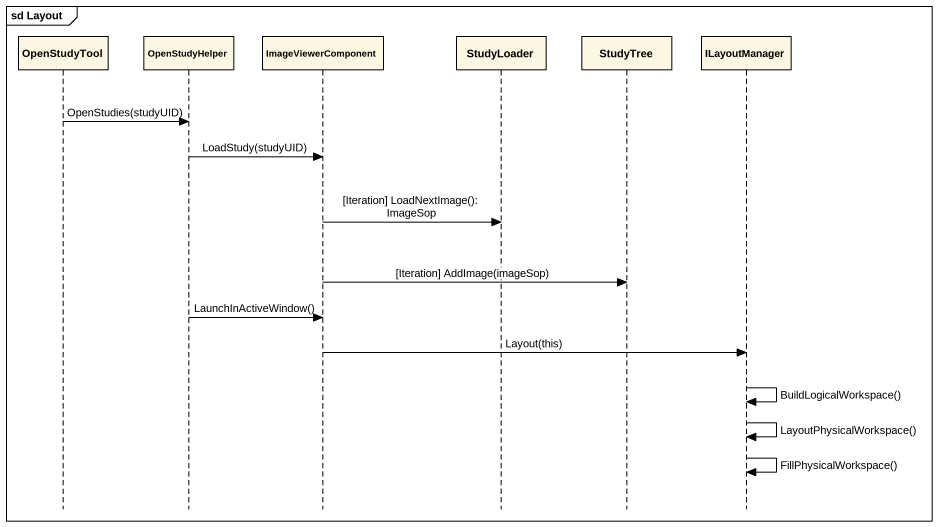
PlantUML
@startuml
mainframe sd Layout
hide footbox
participant OpenStudyTool
participant OpenStudyHelper
participant ImageViewerComponent
participant StudyLoader
participant StudyTree
participant ILayoutManager

OpenStudyTool -> OpenStudyHelper : OpenStudies(studyUID)
OpenStudyHelper -> ImageViewerComponent : LoadStudy(studyUID)
ImageViewerComponent -> StudyLoader : [Iteration] LoadNextImage(): ImageSop
ImageViewerComponent -> StudyTree : [Iteration] AddImage(imageSop)
OpenStudyHelper -> ImageViewerComponent : LaunchInActiveWindow()
ImageViewerComponent -> ILayoutManager : Layout(this)
ILayoutManager -> ILayoutManager : BuildLogicalWorkspace()
ILayoutManager -> ILayoutManager : LayoutPhysicalWorkspace()
ILayoutManager -> ILayoutManager : FillPhysicalWorkspace()
@enduml
